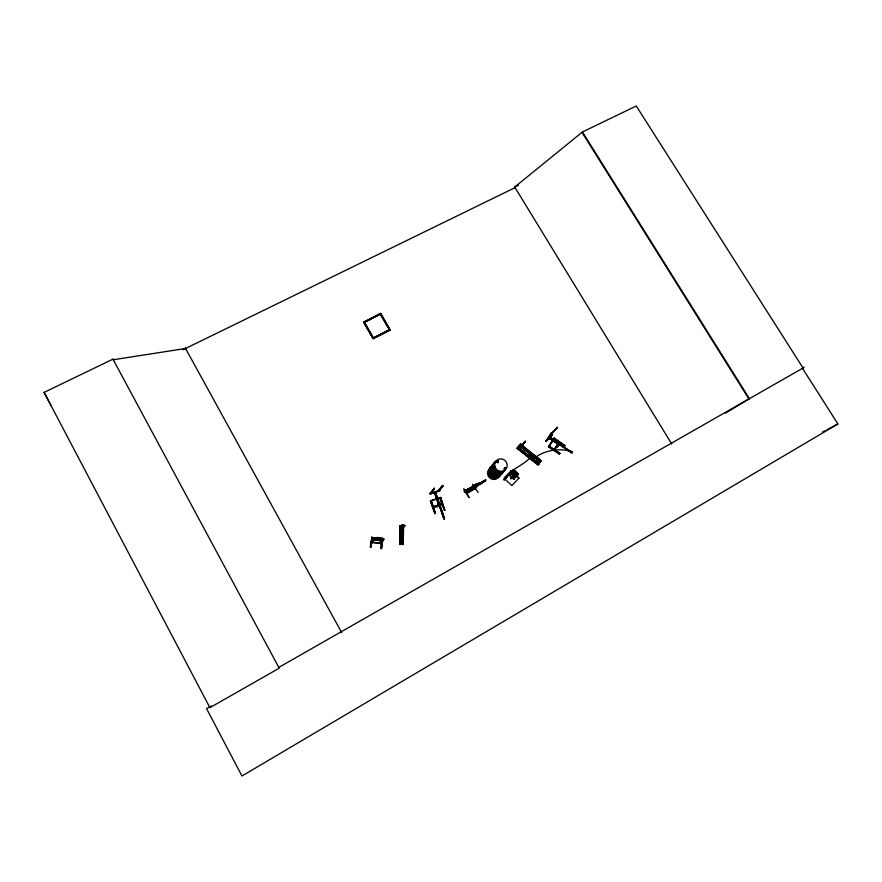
<?xml version="1.0" encoding="UTF-8"?>
<svg xmlns="http://www.w3.org/2000/svg" width="882" height="882" viewBox="0 0 882 882"><rect width="100%" height="100%" fill="white"/><g stroke="black" fill="none" stroke-linecap="round" stroke-linejoin="round"><path stroke-width="1.32" d="M400.152 525.904L399.921 544.403L400.417 525.904L400.748 544.437L400.946 526.135L399.755 526.113L399.623 544.426L402.997 544.459L402.997 527.469L404.651 525.959M400.516 544.414L400.704 526.091M400.461 526.135L400.263 544.426M400.715 525.881L400.671 527.315L402.92 527.348M401.244 526.234L402.468 525.782L401.431 525.926M400.715 525.738L403.636 524.746M401.85 525.418L402.501 524.922M402.468 527.458L402.82 544.459L402.92 527.216C406.359 526.124 403.537 524.856 405.047 525.694M402.589 544.437L402.754 527.425M403.008 544.459L403.272 525.959M403.306 544.448L403.416 527.436M403.295 544.426L403.537 525.959M404.121 525.463L403.89 524.911M504.791 469.279L504.328 468.518M504.691 469.059L504.217 468.651M498.363 461.451C498.716 463.877 495.023 461.881 497.228 460.801M380.98 548.505L382.071 538.384L382.634 538.45L381.542 548.571L380.98 548.505L382.226 538.395M381.542 548.571L382.634 538.439M383.648 539.056C382.391 543.003 376.625 539.078 373.77 539.839L372.854 539.222L373.648 537.811M381.586 543.477L383.659 539.365L382.722 539.255L380.374 543.488L381.509 543.621L371.366 542.529L372.248 542.684M371.598 542.099L381.443 543.257L383.78 538.946L373.516 537.899M372.248 542.628C376.658 536.223 372.689 537.491 371.41 542.331M377.309 537.502L380.737 537.888L377.309 537.502L377.033 538.108L380.252 538.549L379.745 539.464L376.581 539.111L377.397 537.645M380.374 543.488L380.66 543.433M381.708 540.732L373.77 539.839M370.793 547.369L371.939 537.149L370.793 547.369L370.231 547.303L371.917 537.237M371.52 542.342L371.675 541.901M372.469 542.606L372.579 542.11M475.056 488.749L474.086 488.837L475.178 488.132M466.545 493.005L467.57 492.354L467.526 493.06M474.174 488.793L474.362 488.474M466.688 492.829L471.473 487.68L466.754 493.435L475.31 488.551M466.765 492.873L466.898 493.258M520.259 446.7C520.446 445.972 519.454 446.446 519.774 445.498M363.605 322.162L380.682 313.43L390.197 330.066L373.152 338.71L363.605 322.162L380.682 313.43M364.343 322.382L380.484 314.113L389.458 329.846L373.362 338.004L364.343 322.382L380.484 314.113M373.152 338.71L363.638 321.985M373.362 338.004L364.376 322.206M401.034 525.815L400.671 527.171L402.92 527.216M400.957 536.609L402.335 536.454M402.324 537.204L402.357 536.421M371.344 542.474L373.626 537.921M183.103 349.68L515.077 187.634L514.713 187.05L582.44 131.98L636.264 105.994L803.05 368.026L278.822 667.398M374.42 538.318L372.402 542.243L371.664 541.956M380.605 538.009L381.961 538.748M382.182 538.318L381.443 539.663L379.536 539.861L374.872 538.913L375.357 537.998L377.154 538.031M380.715 542.97L381.531 543.025M380.484 543.499L382.678 539.619L383.626 539.718M532.055 456.545L532.309 455.707M400.318 527.899L403.173 527.954M399.987 535.859L403.383 535.914M548.913 437.516L572.076 452.653L549.508 436.722M564.689 445.895L554.227 438.156L548.439 446.766L559.574 453.723M559.32 454.12L548.472 446.733L549.078 445.972L559.938 453.381L548.725 446.336M560.048 443.062L557.391 446.579L557.226 445.84L560.5 443.381L556.807 447.395L559.629 444.638M559.761 443.503L560.5 443.381L556.377 447.141L559.794 443.944M399.954 537.744L403.361 537.777M548.913 437.34L548.483 438.001L549.398 438.619L550.423 437.34M552.044 435.355L552.209 434.33L545.826 441.11L552.044 435.355L545.892 441.088L551.493 432.742L546.289 441.419L552.562 434.572M548.88 446.38L554.315 438.133L553.852 438.552L564.778 445.972M549.078 446.501L554.425 438.277M439.743 490.028L438.894 490.844L438.707 490.315L439.765 489.973L439.666 490.921L430.14 493.964L430.229 493.027L431 493.137M430.284 493.049L434.286 488.22L431.1 493.6M550.864 434.396L557.203 427.45L550.544 434.065M551.702 435.113L552.209 434.33M556.862 427.219L556.696 428.233L557.203 427.45M399.943 539.398L403.35 539.42M434.429 488.628L430.14 493.964L439.787 490.249M430.967 493.203L434.286 488.22M399.943 541.228L403.339 541.283M399.932 542.474L403.306 542.562M442.874 485.431L441.926 485.728L438.53 490.734L443.007 485.828L438.674 491.131L443.007 485.828M541.173 460.944L520.369 444.12L541.283 460.801L538.274 464.737L517.26 448.122M520.005 449.07L519.454 449.732L522.695 445.642L520.556 443.955L517.017 448.42L538.031 465.035L538.483 464.45M517.657 447.615L538.593 464.307L539.045 463.723L531.681 457.934M521.879 446.524L540.611 461.672L519.344 445.421M435.035 492.509L435.488 491.891L444.594 518.539M435.201 492.465L435.554 491.958L435.432 493.567L435.917 493.016M520.457 446.744L520.667 446.479M439.92 504.967L442.367 504.173L444.76 510.358L440.669 497.382L430.482 500.899L434.771 513.589L435.3 513.412L434.771 513.589L435.465 513.159L431.166 500.458L435.3 513.412M438.916 490.789L431.089 492.994L431.199 493.622M439.765 489.973L439.622 490.888L429.964 493.435M439.898 497.889L444.495 510.237L439.942 497.867L441.97 503.942L433.04 506.819L441.97 503.942M521.538 446.193L525.44 441.287L519.322 448.321L525.286 441.154L519.476 448.442M440.647 497.459L444.76 510.358M440.713 497.646L430.438 500.921L435.013 513.302M519.046 445.906L519.796 444.837L518.583 446.832M519.509 445.818L519.752 445.465M437.428 505.992L437.615 506.511L439.038 503.831L437.086 506.687L439.236 504.306L438.729 504.769M436.954 506.18L438.586 503.975M437.086 506.687L438.74 504.427M438.696 505.364L440.118 503.435L438.663 506.18L433.216 507.348L438.167 505.529M438.133 506.345L440.305 503.964L438.663 506.18M439.015 505.287L434.407 492.718L434.991 492.057L443.878 518.958L434.76 492.211L435.554 491.958M517.425 447.902L538.34 464.66L517.403 447.935M540.346 462.003L519.785 444.859L519.156 445.763M522.023 446.347L540.909 461.286L541.283 460.845L519.972 444.616M496.93 461.407L497.856 461.043M539.288 461.187L519.222 445.322M517.822 447.406L517.315 448.045M536.256 462.885L539.156 459.158M519.266 445.63L539.354 461.099M464.053 488.948L469.114 497.58M517.591 447.703L538.902 463.932M472.587 484.152L478.121 492.498M444.385 518.792L434.958 492.068M469.411 489.234L471.892 486.853L479.422 482.917M469.874 489.301L471.947 486.941M469.555 489.278L470.911 487.636M471.473 487.68L467.074 493.214M474.428 485.111L473.877 485.861M474.483 485.199L472.818 487.206C473.998 487.603 478.507 482.355 476.688 484.174M474.086 488.837L477.559 484.78M474.262 489.135L478.342 484.339M478.518 484.648L475.211 488.606M469.147 497.569L463.667 489.168M520.556 443.955L520.071 444.55L540.975 461.198M519.476 445.697L520.027 445.068M522.199 446.226L522.695 445.642M519.322 448.321L521.372 446.06M511.141 470.679L513.115 472.509L511.141 470.679L503.986 478.176L511.825 485.607L518.969 478.088L516.047 475.299M512.762 470.349L513.214 469.863L511.946 471.197M511.086 472.311C516.466 467.339 495.882 488.253 511.814 471.539L511.284 472.509L512.012 471.738M512.188 471.969L511.362 472.829M510.149 475.729L513.798 479.213L510.149 475.729L514.834 470.823L518.484 474.307L513.798 479.213M514.834 470.823L518.484 474.307M531.504 453.227L528.671 456.887M512.475 470.657L510.524 472.697L511.13 472.068M505.309 478.342L503.942 479.775L506.941 477.041M505.507 478.54L504.14 479.973L506.654 477.338M512.883 470.834L511.56 471.815L513.522 470.161M512.122 474.273L512.563 473.81L513.677 474.88L513.236 475.343L512.122 474.273L514.052 472.245L515.165 473.314L513.236 475.343M551.426 433.558L551.504 432.797L551.471 433.558M515.463 477.471L513.941 476.015L515.882 473.998L516.995 475.056L515.066 477.085L516.995 475.056M511.637 472.554L513.732 470.349L512.596 471.539M550.886 434.297L556.696 428.233M548.483 438.001L549.563 436.711M513.258 477.129L510.788 478.683L512.244 476.17M510.788 478.683L513.037 476.346M533.632 454.914L530.81 458.574M549.398 438.619L550.059 437.891L549.155 437.263M513.941 476.015L514.393 475.552L515.507 476.622M515.882 473.998L515.43 474.461L516.951 475.905M535.528 456.413L532.695 460.073M553.951 438.575L564.436 446.292L565.064 445.542L554.194 438.2M537.656 458.1L534.834 461.76M518.947 478.11L516.014 475.321M531.857 456.733L532.232 455.432L531.03 454.792M556.818 447.45L559.927 444.252L559.331 444.517M559.287 454.164L559.938 453.381M572.352 452.234L571.679 453.028L548.946 437.472M467.714 490.745C453.028 495.563 490.745 477.923 469.731 489.841M464.384 491.858L464.968 491.373M473.722 487.349C468.21 491.869 497.47 474.218 480.062 483.016M472.609 488.43L473.777 487.448M504.35 468.408L505.309 468.805M476.445 485.662L469.786 489.356L477.934 484.505L476.445 485.773M498.032 462.124L497.051 462.113M473.689 487.492L478.75 483.909M480.922 482.741L477.427 485.221L482.983 481.748L480.117 483.115M481.528 482.289L485.695 479.984L475.938 486.28L483.468 481.054M485.629 479.896L484.097 481.219M472.267 487.338L473.855 486.214C468.75 488.33 483.16 480.635 475.034 485.563L476.346 485.221L472.3 487.47M725.401 413.206L749.391 398.653L582.44 131.98M400.538 525.65L401.85 525.275M483.016 481.495L485.695 479.984M802.036 368.544L804.241 367.077M466.545 490.238C462.19 491.969 472.554 486.919 467.703 489.223M465.387 490.734L468.11 489.091M466.732 490.271L464.836 491.318M469.555 488.485L471.804 487.757L467.085 490.039L473.954 485.828M802.521 368.367L837.9 423.955L241.944 776.006L206.564 708.654L211.305 705.953M480.15 483.082L478.706 483.931M471.65 487.989L470.679 488.121M466.622 493.049L474.946 488.363M469.158 488.617L473.127 486.93L468.011 490.138L465.332 490.635M473.788 486.037L476.456 484.56M472.41 487.702L477.89 483.766L476.633 484.35M531.339 456.931L531.912 456.678M822.443 432.059L824.824 430.813M827.206 429.567L837.9 423.955M373.406 337.839L389.502 329.67M373.196 338.545L390.241 329.89M518.429 185.231L514.647 187.083L515 187.668M44.1 392.391L112.94 359.15L279.23 668.159L209.894 707.673L44.1 392.391L51.321 406.117M483.667 481.407L485.309 480.602L480.282 484.196M469.753 489.808L467.636 490.789L469.698 489.719M478.54 483.292L479.323 482.972M497.702 462.223L498.11 461.297M464.329 491.759L467.658 490.646M443.878 518.958L444.418 518.792L435.245 492.2M472.278 486.919L475.497 485.739M440.118 503.435L439.776 504.14M439.512 505.121L438.905 505.397L434.606 492.575M439.71 505.254L442.158 504.46M431.474 493.214L430.229 493.027M381.641 540.589L383.031 540.258M530.766 454.858L531.372 454.748M531.67 456.81L530.181 455.906M185.551 348.489L113.238 359.757L112.94 359.15M497.746 462.565L497.051 462.466M401.883 537.513L400.968 536.973M402.754 524.757L403.339 524.735M400.23 526.135L400.141 544.426M510.744 477.724L511.703 477.724L511.747 478.683M400.042 526.08L402.291 526.124M373.439 538.571L374.376 538.682M530.843 456.788L531.118 456.865A42.182 6.273 -26.8 0 1 513.148 469.941M382.722 538.77L383.769 539.056M497.691 460.768L498.407 461.462M497.646 461.021L498.065 461.716M372.865 539.111L373.869 539.718M549.442 436.833L550.346 437.45M549.199 437.075L572.065 452.675M548.692 437.737L559.596 445.178L548.56 437.891M518.021 447.141L529.597 456.248M520.071 448.872L537.921 462.984M582.142 132.554L748.917 398.973M514.713 187.05L671.753 444.054M380.638 313.606L390.197 330.066M380.44 314.29L389.458 329.846M472.3 486.776L471.021 487.437M185.198 347.839L341.742 632.703M430.637 500.634L434.98 513.313M530.203 456.237L530.17 455.63M534.15 458.21A38.158 33.913 -7.9 0 1 572.396 451.827M502.927 472.421A6.35 6.119 41.4 0 1 493.534 471.738A6.35 6.119 41.4 0 1 495.089 462.576M496.577 461.97A6.35 6.119 41.4 0 1 498.187 461.771M504.46 469.643A6.35 6.119 41.4 0 1 503.887 471.142M504.78 467.945A6.439 6.207 41.4 0 1 499.741 474.13A6.439 6.207 41.4 0 1 492.553 470.018A6.439 6.207 41.4 0 1 495.122 462.411M496.632 461.793A6.439 6.207 41.4 0 1 498.264 461.595M504.846 467.78A6.361 6.119 41.4 0 1 499.862 473.877A6.361 6.119 41.4 0 1 492.773 469.819A6.361 6.119 41.4 0 1 495.309 462.322M496.798 461.716A6.361 6.119 41.4 0 1 498.407 461.518M494.019 463.888A6.295 6.064 41.5 0 0 493.027 473.579A6.295 6.064 41.4 0 0 502.817 472.278A6.306 6.075 41.4 0 1 493.104 473.491A6.284 6.053 41.4 0 1 494.107 463.8A6.306 6.075 41.4 0 0 493.104 473.491A6.295 6.064 41.5 0 0 502.729 472.366A6.328 6.097 41.5 0 1 492.399 473.039A6.328 6.097 41.5 0 1 495.441 463.304M506.036 467.89A6.394 6.152 41.3 0 1 496.235 471.164A6.394 6.152 41.3 0 1 496.61 460.779M505.97 468.077A6.483 6.24 41.3 0 1 496.037 471.396A6.483 6.24 41.3 0 1 496.412 460.867M505.805 468.144A6.394 6.152 41.3 0 1 496.709 471.87A6.394 6.152 41.3 0 1 495.111 462.014M494.107 463.789A6.295 6.064 41.4 0 0 493.104 473.491A6.284 6.053 41.4 0 0 502.806 472.267M499.047 476.489A6.218 5.987 41.7 0 1 489.455 477.691A6.218 5.987 41.7 0 1 490.447 468.11M500.27 475.255A6.339 6.108 41.6 0 1 490.502 476.467A6.339 6.108 41.6 0 1 491.517 466.71M500.337 475.045A6.251 6.02 41.6 0 1 490.701 476.258A6.251 6.02 41.6 0 1 491.693 466.622M501.428 473.855A6.284 6.053 41.5 0 1 491.737 475.056A6.284 6.053 41.5 0 1 492.74 465.387M492.762 465.222A6.372 6.141 41.5 0 0 491.759 475.034A6.372 6.141 41.5 0 0 501.582 473.81A6.306 6.075 41.5 0 0 502.63 472.498A6.295 6.053 41.5 0 1 501.671 473.766A6.273 6.042 41.5 0 0 502.608 472.487M500.436 474.748A6.306 6.075 41.5 0 1 491.891 472.421A6.306 6.075 41.5 0 1 493.909 464.009A6.273 6.042 41.5 0 0 491.913 472.41A6.295 6.053 41.5 0 0 500.425 474.737A6.273 6.042 41.5 0 1 491.913 472.41A6.295 6.053 41.5 0 1 493.92 464.02M500.127 475.288A6.24 6.02 41.6 0 1 491.109 477.03A6.24 6.02 41.6 0 1 490.238 467.835M558.769 442.488L553.918 449.875L558.769 442.488M559.221 442.797L554.37 450.184L559.221 442.797M559.872 444.76L559.464 445.322L559.872 444.76M516.08 476.633L516.62 476.071L516.08 476.633M479.191 483.336L478.584 484.086L479.191 483.336M477.272 483.645L474.351 485.133L477.217 483.545M375.776 538.196L377.639 539.012L375.082 539.332L380.958 539.993L379.051 539.167L381.52 538.869L375.776 538.196M494.879 466.655A6.417 6.174 41.2 0 0 505.518 469.544A6.417 6.174 41.2 0 0 502.354 459.026A6.417 6.174 41.2 0 0 494.879 466.655M491.947 474.814A6.284 6.053 41.5 0 0 500.7 474.88A6.273 6.042 41.5 0 1 491.958 474.803A6.284 6.053 41.5 0 1 491.693 466.104A6.273 6.042 41.5 0 0 491.958 474.803"/></g></svg>
